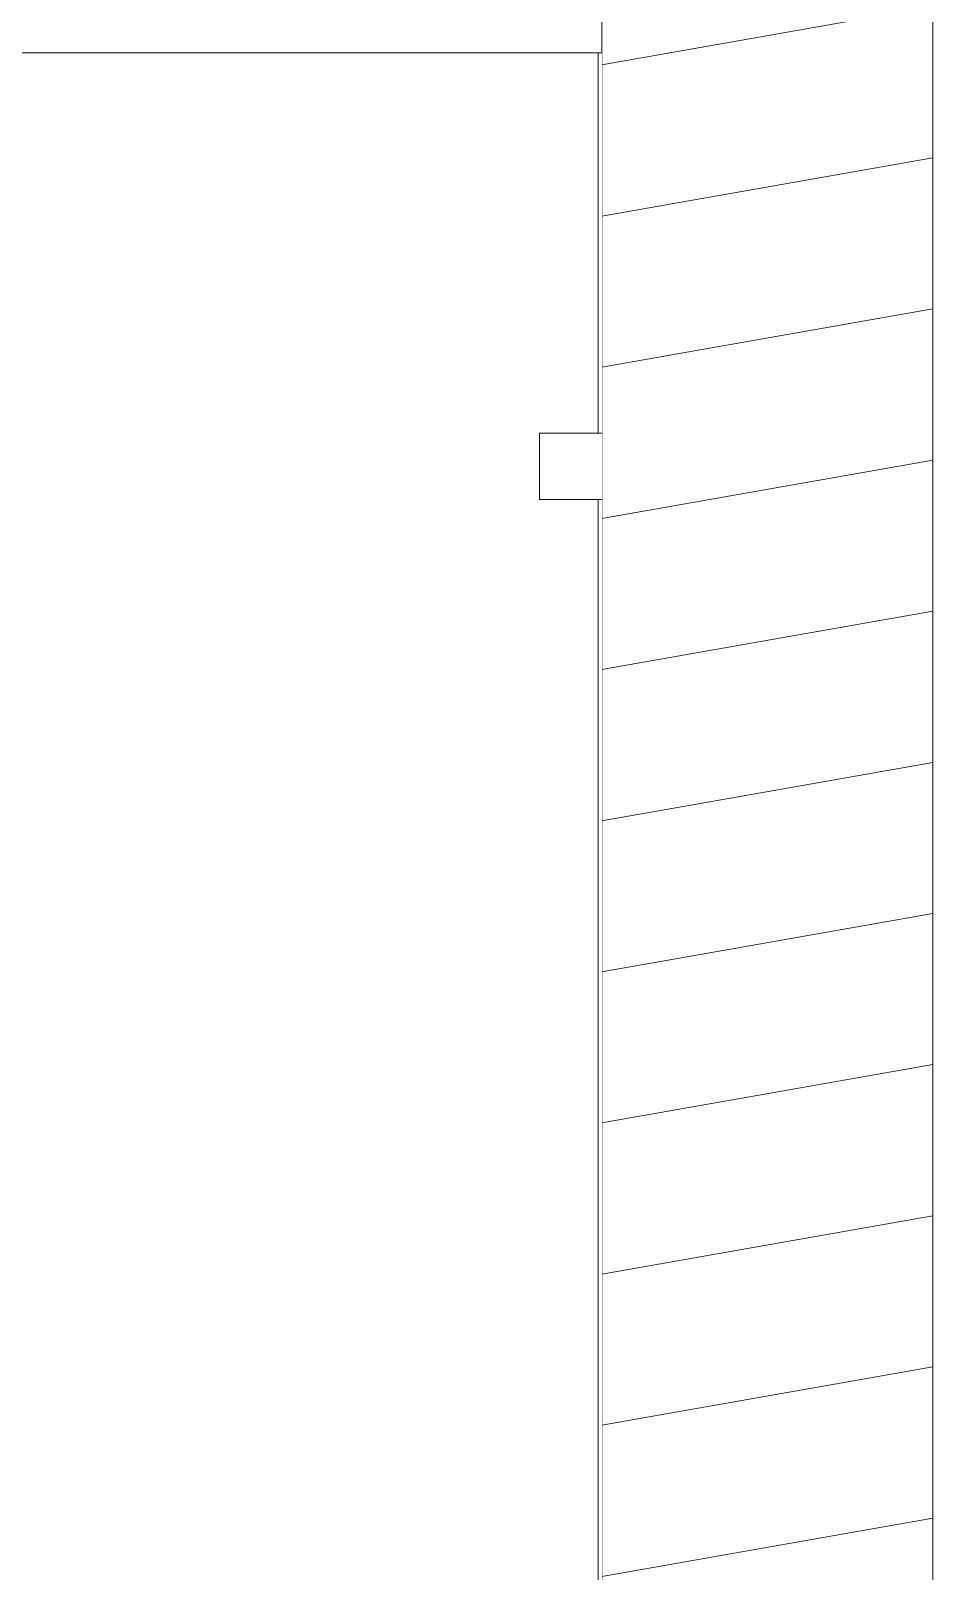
# Model space of a CAD drawing. Header units: metres. Extents: x -0.7 to 10.5, y -2 to 12.8.
# Drawn here: x 6.926 to 7.479, y 2.382 to 3.313 of the extents above; entities that cross this region are included whole.
import ezdxf

# ---------------------------------------------------------------- set-up
doc = ezdxf.new("R2010")
doc.units = ezdxf.units.M
doc.header["$MEASUREMENT"] = 0
doc.linetypes.add('Xref_Alzado 1$0$Wipeout_Contour', pattern=[1000, 0, -1000])
doc.layers.add('Xref_Alzado 1$0$Estructura - Muros', color=7, linetype='Continuous')
doc.layers.add('Xref_Alzado 1$0$Interior - Mobiliario', color=7, linetype='Continuous')
doc.layers.add('Xref_Alzado 1$0$Estructura - Muros_Pen_No__1', color=7, linetype='Continuous', lineweight=13)
doc.layers.add('Xref_Alzado 1$0$Estructura - Muros_Pen_No__175', color=9, linetype='Continuous', lineweight=13)
doc.layers.add('Xref_Alzado 1$0$Interior - Mobiliario _Pen_No__81', color=7, linetype='Continuous', lineweight=13, true_color=0x6a6a6a)

# ---------------------------------------------------------------- blocks, each defined once
blk = doc.blocks.new('Xref_Alzado 1$0$Section Element_49')
at = {"color": 254, "linetype": 'Xref_Alzado 1$0$Wipeout_Contour', "lineweight": 0, "ltscale": 106577.683103}
blk.add_wipeout([(-10576.29, -3000), (-10561.44, -3000), (-10561.44, -863), (-10559.84, -863), (-10548.73, -863), (-10548.73, -658.51), (-10548.71, -658.51), (-10548.71, -300), (-10551.47, -300), (-10576.29, -300)], dxfattribs=at).dxf.layer = 'Xref_Alzado 1$0$Estructura - Muros'
at = {"color": 254, "linetype": 'Xref_Alzado 1$0$Wipeout_Contour', "lineweight": 0, "ltscale": 43540.594243}
blk.add_wipeout([(-10776.29, -300), (-10776.29, -3000), (-10576.29, -3000), (-10576.29, -300)], dxfattribs=at).dxf.layer = 'Xref_Alzado 1$0$Estructura - Muros'
at = {"layer": 'Xref_Alzado 1$0$Estructura - Muros_Pen_No__175', "linetype": 'Continuous', "lineweight": 13}
h = blk.add_hatch(dxfattribs=at)
h.set_pattern_fill('MADERA', color=9, style=0, pattern_type=2)
h.set_pattern_definition([(10, (0, 0), (-15.6283, 88.6327), [])])
h.paths.add_polyline_path([(-10776.29, -300), (-10776.29, -3000), (-10576.29, -3000), (-10576.29, -300)])
at = {"layer": 'Xref_Alzado 1$0$Estructura - Muros_Pen_No__1', "color": 7, "linetype": 'Continuous', "lineweight": 13}
for p, q in [((-10776.29, -300), (-10776.29, -3000)), ((-10576.29, -300), (-10576.29, -3000))]:
    blk.add_line(p, q, dxfattribs=at)
blk = doc.blocks.new('Xref_Alzado 1$0$Section Element_140')
at = {"color": 254, "linetype": 'Xref_Alzado 1$0$Wipeout_Contour', "lineweight": 0, "ltscale": 43424.904006}
blk.add_wipeout([(-10813.96, -1130), (-10813.96, -1170), (-10776.29, -1170), (-10776.29, -1130)], dxfattribs=at).dxf.layer = 'Xref_Alzado 1$0$Interior - Mobiliario'
at = {"layer": 'Xref_Alzado 1$0$Interior - Mobiliario _Pen_No__81', "color": 251, "linetype": 'Continuous', "lineweight": 13, "true_color": 0x6a6a6a}
blk.add_line((-10813.96, -1170), (-10813.96, -1130), dxfattribs=at)
at = {"color": 254, "linetype": 'Xref_Alzado 1$0$Wipeout_Contour', "lineweight": 0, "ltscale": 43302.665114}
blk.add_wipeout([(-10778.45, -1130), (-10776.29, -1130), (-10776.29, -900), (-10778.45, -900)], dxfattribs=at).dxf.layer = 'Xref_Alzado 1$0$Interior - Mobiliario'
at = {"color": 254, "linetype": 'Xref_Alzado 1$0$Wipeout_Contour', "lineweight": 0, "ltscale": 43868.623645}
blk.add_wipeout([(-10778.45, -2630), (-10776.29, -2630), (-10776.29, -1170), (-10778.45, -1170)], dxfattribs=at).dxf.layer = 'Xref_Alzado 1$0$Interior - Mobiliario'
at = {"layer": 'Xref_Alzado 1$0$Interior - Mobiliario _Pen_No__81', "color": 251, "linetype": 'Continuous', "lineweight": 13, "true_color": 0x6a6a6a}
for p, q in [((-11495.25, -900), (-10778.45, -900)), ((-10778.45, -900), (-10778.45, -1130)), ((-10778.45, -900), (-10776.29, -900)), ((-10813.96, -1130), (-10776.29, -1130)), ((-10813.96, -1170), (-10776.29, -1170)), ((-10778.45, -1170), (-10778.45, -2630))]:
    blk.add_line(p, q, dxfattribs=at)
blk = doc.blocks.new('Xref_Alzado 1')
at = {"layer": 'Xref_Alzado 1$0$Estructura - Muros', "lineweight": 0, "xscale": 0.001, "yscale": 0.001, "zscale": 0.001}
blk.add_blockref('Xref_Alzado 1$0$Section Element_49', (18.27402, 3.3), dxfattribs=at)
at = {"layer": 'Xref_Alzado 1$0$Interior - Mobiliario', "lineweight": 0, "xscale": 0.001, "yscale": 0.001, "zscale": 0.001}
blk.add_blockref('Xref_Alzado 1$0$Section Element_140', (18.27402, 3.3), dxfattribs=at)

msp = doc.modelspace()

# ---------------------------------------------------------------- block references
msp.add_blockref('Xref_Alzado 1', (-0.22645, 0.9))

doc.saveas('drawing.dxf')
